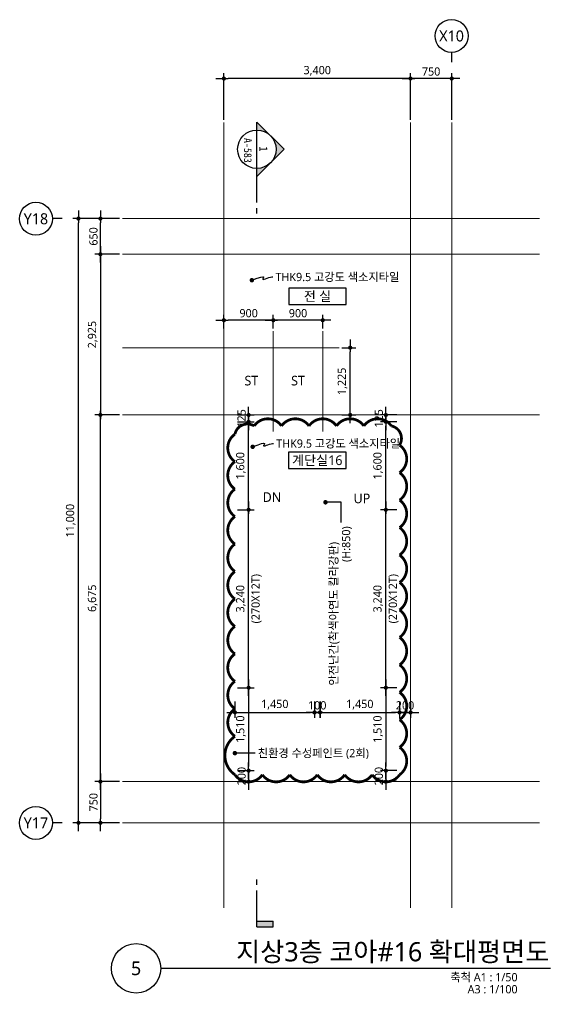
# Model space of a CAD drawing. Header units: millimetres. Extents: x 1467181 to 1720354, y 836037 to 895281.
# Drawn here: x 1651298 to 1660973, y 837511 to 855244 of the extents above; entities that cross this region are included whole.
import ezdxf
from ezdxf.enums import TextEntityAlignment as Align

# ---------------------------------------------------------------- set-up
doc = ezdxf.new("R2010")
doc.units = ezdxf.units.MM
doc.header["$MEASUREMENT"] = 0
doc.linetypes.add('CEN', pattern=[62, 60, -1, 0, -1])
doc.layers.get('0').update_dxf_attribs({"linetype": 'CONTINUOUS'})
for name, color, linetype, lineweight in [('A-AXIS-BUBL', 7, 'CONTINUOUS', 25), ('A-CNTL', 1, 'CEN', 15), ('A-DIMS', 7, 'CONTINUOUS', 25), ('A-MKXS-LEAD', 7, 'CONTINUOUS', 25), ('A-MKXS-MAK1', 3, 'CONTINUOUS', 25), ('A-MKXS-TEXT1', 3, 'CONTINUOUS', 25), ('A-MKXS-TEXT2', 7, 'CONTINUOUS', 25), ('A-MKXX-NAME', 3, 'CONTINUOUS', 25), ('A-MKXX-SYMB', 7, 'CONTINUOUS', 25), ('A-XXXX-SYMB', 7, 'CONTINUOUS', 25), ('A-XXXX-TXT1', 3, 'CONTINUOUS', 25), ('A-XXXX-TXT2', 3, 'CONTINUOUS', 25), ('REV-202205', 20, 'CONTINUOUS', 25)]:
    doc.layers.add(name, color=color, linetype=linetype, lineweight=lineweight)
doc.styles.add('HY울릉도L', font='')
doc.styles.add('돋움체', font='')
doc.styles.add('맑은고딕', font='malgun.ttf')
doc.styles.get('HY울릉도L').set_extended_font_data('HYwulM')
doc.styles.get('돋움체').set_extended_font_data('DotumChe')
doc.dimstyles.new('CDIM', dxfattribs={"dimtxt": 3, "dimasz": 1.5, "dimexe": 2, "dimexo": 1, "dimgap": 1, "dimtad": 1, "dimdec": 0, "dimrnd": 0.5, "dimzin": 0, "dimdsep": 32, "dimlunit": 6, "dimtxsty": 'HY울릉도L', "dimblk1": '_CIDOT', "dimblk2": '_CIDOT', "dimsah": 1, "dimcen": 5.5, "dimclrd": 2, "dimclre": 2, "dimclrt": 7, "dimadec": 0, "dimazin": 0, "dimtfac": 1, "dimtdec": 0, "dimtix": 1, "dimtmove": 2, "dimatfit": 1, "dimldrblk": '_CIDOT', "dimfxl": 1, "dimtolj": 1, "dimtzin": 0, "dimlwd": -1, "dimarcsym": 0})

# ---------------------------------------------------------------- blocks, each defined once
blk = doc.blocks.new('_CIDOT')
at = {"color": 0, "linetype": 'ByBlock'}
blk.add_line((2, 0), (-1, 0), dxfattribs=at)
at = {"color": 0, "linetype": 'ByBlock', "const_width": 0.5}
blk.add_lwpolyline([(-0.25, 0, 1), (0.25, 0, 1)], format="xyb", close=True, dxfattribs=at)
blk = doc.blocks.new('*D11')
at = {"layer": 'A-DIMS', "lineweight": -2, "transparency": 16777216}
for p, q in [((0, 1150), (0, 2000)), ((3400, 1150), (3400, 2000))]:
    blk.add_line(p, q, dxfattribs=at)
at = {"layer": 'A-DIMS', "transparency": 16777216}
blk.add_line((3325, 1900), (75, 1900), dxfattribs=at)
at = {"layer": 'A-DIMS', "transparency": 16777216, "xscale": 75, "yscale": 75, "zscale": 75, "rotation": 180}
blk.add_blockref('_CIDOT', (0, 1900), dxfattribs=at)
at = {"layer": 'A-DIMS', "transparency": 16777216, "xscale": 75, "yscale": 75, "zscale": 75}
blk.add_blockref('_CIDOT', (3400, 1900), dxfattribs=at)
at = {"layer": 'A-DIMS', "color": 3, "transparency": 16777216, "insert": (1700, 2040), "char_height": 150, "attachment_point": 5, "style": '맑은고딕'}
blk.add_mtext('\\A1;3,400', dxfattribs=at)
blk = doc.blocks.new('*D12')
at = {"layer": 'A-DIMS', "lineweight": -2, "transparency": 16777216}
for p, q in [((3400, 1150), (3400, 2000)), ((4150, 1150), (4150, 2000))]:
    blk.add_line(p, q, dxfattribs=at)
at = {"layer": 'A-DIMS', "transparency": 16777216}
blk.add_line((4075, 1900), (3475, 1900), dxfattribs=at)
at = {"layer": 'A-DIMS', "transparency": 16777216, "xscale": 75, "yscale": 75, "zscale": 75, "rotation": 180}
blk.add_blockref('_CIDOT', (3400, 1900), dxfattribs=at)
at = {"layer": 'A-DIMS', "transparency": 16777216, "xscale": 75, "yscale": 75, "zscale": 75}
blk.add_blockref('_CIDOT', (4150, 1900), dxfattribs=at)
at = {"layer": 'A-DIMS', "color": 3, "transparency": 16777216, "insert": (3775, 2027), "char_height": 150, "attachment_point": 5, "style": '맑은고딕'}
blk.add_mtext('\\A1;750', dxfattribs=at)
blk = doc.blocks.new('*D13')
at = {"layer": 'A-DIMS', "lineweight": -2, "transparency": 16777216}
for p, q in [((-1900, -650), (-2750, -650)), ((-1900, -11650), (-2750, -11650))]:
    blk.add_line(p, q, dxfattribs=at)
at = {"layer": 'A-DIMS', "transparency": 16777216}
blk.add_line((-2650, -11575), (-2650, -725), dxfattribs=at)
at = {"layer": 'A-DIMS', "transparency": 16777216, "xscale": 75, "yscale": 75, "zscale": 75}
for p, rotation in [((-2650, -650), 90), ((-2650, -11650), 270)]:
    blk.add_blockref('_CIDOT', p, dxfattribs=dict(at, rotation=rotation))
at = {"layer": 'A-DIMS', "color": 3, "transparency": 16777216, "insert": (-2790, -6150), "char_height": 150, "attachment_point": 5, "rotation": 90, "style": '맑은고딕'}
blk.add_mtext('\\A1;11,000', dxfattribs=at)
blk = doc.blocks.new('*D14')
at = {"layer": 'A-DIMS', "lineweight": -2, "transparency": 16777216}
for p, q in [((-1900, -650), (-2350, -650)), ((-1900, -1300), (-2350, -1300))]:
    blk.add_line(p, q, dxfattribs=at)
at = {"layer": 'A-DIMS', "transparency": 16777216}
blk.add_line((-2250, -1225), (-2250, -725), dxfattribs=at)
at = {"layer": 'A-DIMS', "transparency": 16777216, "xscale": 75, "yscale": 75, "zscale": 75}
for p, rotation in [((-2250, -650), 90), ((-2250, -1300), 270)]:
    blk.add_blockref('_CIDOT', p, dxfattribs=dict(at, rotation=rotation))
at = {"layer": 'A-DIMS', "color": 3, "transparency": 16777216, "insert": (-2377, -975), "char_height": 150, "attachment_point": 5, "rotation": 90, "style": '맑은고딕'}
blk.add_mtext('\\A1;650', dxfattribs=at)
blk = doc.blocks.new('*D15')
at = {"layer": 'A-DIMS', "lineweight": -2, "transparency": 16777216}
for p, q in [((-1900, -1300), (-2350, -1300)), ((-1900, -4225), (-2350, -4225))]:
    blk.add_line(p, q, dxfattribs=at)
at = {"layer": 'A-DIMS', "transparency": 16777216}
blk.add_line((-2250, -1375), (-2250, -4150), dxfattribs=at)
at = {"layer": 'A-DIMS', "transparency": 16777216, "xscale": 75, "yscale": 75, "zscale": 75}
for p, rotation in [((-2250, -1300), 90), ((-2250, -4225), 270)]:
    blk.add_blockref('_CIDOT', p, dxfattribs=dict(at, rotation=rotation))
at = {"layer": 'A-DIMS', "color": 3, "transparency": 16777216, "insert": (-2390, -2762), "char_height": 150, "attachment_point": 5, "rotation": 90, "style": '맑은고딕'}
blk.add_mtext('\\A1;2,925', dxfattribs=at)
blk = doc.blocks.new('*D16')
at = {"layer": 'A-DIMS', "lineweight": -2, "transparency": 16777216}
for p, q in [((-1900, -4225), (-2350, -4225)), ((-1900, -10900), (-2350, -10900))]:
    blk.add_line(p, q, dxfattribs=at)
at = {"layer": 'A-DIMS', "transparency": 16777216}
blk.add_line((-2250, -10825), (-2250, -4300), dxfattribs=at)
at = {"layer": 'A-DIMS', "transparency": 16777216, "xscale": 75, "yscale": 75, "zscale": 75}
for p, rotation in [((-2250, -4225), 90), ((-2250, -10900), 270)]:
    blk.add_blockref('_CIDOT', p, dxfattribs=dict(at, rotation=rotation))
at = {"layer": 'A-DIMS', "color": 3, "transparency": 16777216, "insert": (-2390, -7562), "char_height": 150, "attachment_point": 5, "rotation": 90, "style": '맑은고딕'}
blk.add_mtext('\\A1;6,675', dxfattribs=at)
blk = doc.blocks.new('*D17')
at = {"layer": 'A-DIMS', "lineweight": -2, "transparency": 16777216}
for p, q in [((-1900, -10900), (-2350, -10900)), ((-1900, -11650), (-2350, -11650))]:
    blk.add_line(p, q, dxfattribs=at)
at = {"layer": 'A-DIMS', "transparency": 16777216}
blk.add_line((-2250, -10975), (-2250, -11575), dxfattribs=at)
at = {"layer": 'A-DIMS', "transparency": 16777216, "xscale": 75, "yscale": 75, "zscale": 75}
for p, rotation in [((-2250, -10900), 90), ((-2250, -11650), 270)]:
    blk.add_blockref('_CIDOT', p, dxfattribs=dict(at, rotation=rotation))
at = {"layer": 'A-DIMS', "color": 3, "transparency": 16777216, "insert": (-2377, -11275), "char_height": 150, "attachment_point": 5, "rotation": 90, "style": '맑은고딕'}
blk.add_mtext('\\A1;750', dxfattribs=at)
blk = doc.blocks.new('*D18')
at = {"layer": 'A-DIMS', "lineweight": -2, "transparency": 16777216}
for p, q in [((900, -2650), (900, -2400)), ((1800, -2650), (1800, -2400))]:
    blk.add_line(p, q, dxfattribs=at)
at = {"layer": 'A-DIMS', "transparency": 16777216}
blk.add_line((1725, -2500), (975, -2500), dxfattribs=at)
at = {"layer": 'A-DIMS', "transparency": 16777216, "xscale": 75, "yscale": 75, "zscale": 75, "rotation": 180}
blk.add_blockref('_CIDOT', (900, -2500), dxfattribs=at)
at = {"layer": 'A-DIMS', "transparency": 16777216, "xscale": 75, "yscale": 75, "zscale": 75}
blk.add_blockref('_CIDOT', (1800, -2500), dxfattribs=at)
at = {"layer": 'A-DIMS', "color": 3, "transparency": 16777216, "insert": (1350, -2373), "char_height": 150, "attachment_point": 5, "style": '맑은고딕'}
blk.add_mtext('\\A1;900', dxfattribs=at)
blk = doc.blocks.new('*D19')
at = {"layer": 'A-DIMS', "lineweight": -2, "transparency": 16777216}
for p, q in [((0, -2650), (0, -2400)), ((900, -2650), (900, -2400))]:
    blk.add_line(p, q, dxfattribs=at)
at = {"layer": 'A-DIMS', "transparency": 16777216}
blk.add_line((825, -2500), (75, -2500), dxfattribs=at)
at = {"layer": 'A-DIMS', "transparency": 16777216, "xscale": 75, "yscale": 75, "zscale": 75, "rotation": 180}
blk.add_blockref('_CIDOT', (0, -2500), dxfattribs=at)
at = {"layer": 'A-DIMS', "transparency": 16777216, "xscale": 75, "yscale": 75, "zscale": 75}
blk.add_blockref('_CIDOT', (900, -2500), dxfattribs=at)
at = {"layer": 'A-DIMS', "color": 3, "transparency": 16777216, "insert": (450, -2373), "char_height": 150, "attachment_point": 5, "style": '맑은고딕'}
blk.add_mtext('\\A1;900', dxfattribs=at)
blk = doc.blocks.new('*D20')
at = {"layer": 'A-DIMS', "lineweight": -2, "transparency": 16777216}
for p, q in [((2150, -3000), (2400, -3000)), ((2150, -4225), (2400, -4225))]:
    blk.add_line(p, q, dxfattribs=at)
at = {"layer": 'A-DIMS', "transparency": 16777216}
blk.add_line((2300, -4150), (2300, -3075), dxfattribs=at)
at = {"layer": 'A-DIMS', "transparency": 16777216, "xscale": 75, "yscale": 75, "zscale": 75}
for p, rotation in [((2300, -3000), 90), ((2300, -4225), 270)]:
    blk.add_blockref('_CIDOT', p, dxfattribs=dict(at, rotation=rotation))
at = {"layer": 'A-DIMS', "color": 3, "transparency": 16777216, "insert": (2160, -3613), "char_height": 150, "attachment_point": 5, "rotation": 90, "style": '맑은고딕'}
blk.add_mtext('\\A1;1,225', dxfattribs=at)
blk = doc.blocks.new('CORE 11- 단면')
at = {"layer": 'A-MKXS-MAK1'}
h = blk.add_hatch(color=256, dxfattribs=at)
h.paths.add_polyline_path([(23432, 13653), (23185, 13406, 0.414214), (23185, 13901)])
h.paths.add_polyline_path([(23185, 13406), (22937, 13158), (22937, 13303, 0.198912)])
h.paths.add_polyline_path([(23185, 13901, 0.198912), (22937, 14003), (22937, 14148)])
blk.add_hatch(color=256, dxfattribs=at).paths.add_polyline_path([(23237, -402), (23237, -502), (22937, -502), (22937, -402)])
for p, q in [((22937, 14148), (23432, 13653)), ((22937, 12681), (22937, 14148)), ((22937, 13158), (23432, 13653)), ((22937, 12481), (22937, 12581)), ((22937, 261), (22937, 361)), ((22937, -502), (22937, 161)), ((22937, -402), (23237, -402)), ((22937, -502), (23237, -502)), ((23237, -502), (23237, -402))]:
    blk.add_line(p, q, dxfattribs=at)
blk.add_circle((22937, 13653), 350, dxfattribs=at)
at = {"layer": 'A-MKXS-TEXT2', "style": '돋움체'}
for s, height, p in [('A-583', 140, (22772, 13632)), ('1', 150, (23058, 13659))]:
    blk.add_text(s, height=height, rotation=270, dxfattribs=at).set_placement(p, align=Align.MIDDLE)
blk = doc.blocks.new('*D432')
at = {"layer": 'A-DIMS', "transparency": 16777216}
for p, q in [((1655473, 848119), (1655473, 848194)), ((1655473, 847919), (1655473, 848044)), ((1655473, 847844), (1655473, 847769))]:
    blk.add_line(p, q, dxfattribs=at)
at = {"layer": 'A-DIMS', "lineweight": -2, "transparency": 16777216}
for p, q in [((1655273, 848044), (1655573, 848044)), ((1655273, 847919), (1655573, 847919))]:
    blk.add_line(p, q, dxfattribs=at)
at = {"layer": 'A-DIMS', "transparency": 16777216, "xscale": 75, "yscale": 75, "zscale": 75}
for p, rotation in [((1655473, 848044), 270), ((1655473, 847919), 90)]:
    blk.add_blockref('_CIDOT', p, dxfattribs=dict(at, rotation=rotation))
at = {"layer": 'A-DIMS', "color": 3, "transparency": 16777216, "insert": (1655345, 847982), "char_height": 150, "attachment_point": 5, "rotation": 90, "style": '맑은고딕'}
blk.add_mtext('\\A1;125', dxfattribs=at)
blk = doc.blocks.new('*D440')
at = {"layer": 'A-DIMS', "transparency": 16777216}
for p, q in [((1657973, 848119), (1657973, 848194)), ((1657973, 847919), (1657973, 848044)), ((1657973, 847844), (1657973, 847769))]:
    blk.add_line(p, q, dxfattribs=at)
at = {"layer": 'A-DIMS', "lineweight": -2, "transparency": 16777216}
for p, q in [((1658173, 848044), (1657873, 848044)), ((1658173, 847919), (1657873, 847919))]:
    blk.add_line(p, q, dxfattribs=at)
at = {"layer": 'A-DIMS', "transparency": 16777216, "xscale": 75, "yscale": 75, "zscale": 75}
for p, rotation in [((1657973, 848044), 270), ((1657973, 847919), 90)]:
    blk.add_blockref('_CIDOT', p, dxfattribs=dict(at, rotation=rotation))
at = {"layer": 'A-DIMS', "color": 3, "transparency": 16777216, "insert": (1657845, 847982), "char_height": 150, "attachment_point": 5, "rotation": 90, "style": '맑은고딕'}
blk.add_mtext('\\A1;125', dxfattribs=at)
blk = doc.blocks.new('*D441')
at = {"layer": 'A-DIMS', "lineweight": -2, "transparency": 16777216}
for p, q in [((1655273, 846319), (1655573, 846319)), ((1655273, 843079), (1655573, 843079))]:
    blk.add_line(p, q, dxfattribs=at)
at = {"layer": 'A-DIMS', "transparency": 16777216}
blk.add_line((1655473, 843154), (1655473, 846244), dxfattribs=at)
at = {"layer": 'A-DIMS', "transparency": 16777216, "xscale": 75, "yscale": 75, "zscale": 75}
for p, rotation in [((1655473, 846319), 90), ((1655473, 843079), 270)]:
    blk.add_blockref('_CIDOT', p, dxfattribs=dict(at, rotation=rotation))
at = {"layer": 'A-DIMS', "color": 3, "transparency": 16777216, "char_height": 150, "attachment_point": 5, "rotation": 90, "style": '맑은고딕'}
for s, insert in [('\\A1;(270X12T)', (1655617, 844699)), ('\\A1;3,240', (1655333, 844699))]:
    blk.add_mtext(s, dxfattribs=dict(at, insert=insert))
blk = doc.blocks.new('*D442')
at = {"layer": 'A-DIMS', "lineweight": -2, "transparency": 16777216}
for p, q in [((1655273, 843079), (1655573, 843079)), ((1655273, 841569), (1655573, 841569))]:
    blk.add_line(p, q, dxfattribs=at)
at = {"layer": 'A-DIMS', "transparency": 16777216}
blk.add_line((1655473, 843004), (1655473, 841644), dxfattribs=at)
at = {"layer": 'A-DIMS', "transparency": 16777216, "xscale": 75, "yscale": 75, "zscale": 75}
for p, rotation in [((1655473, 843079), 90), ((1655473, 841569), 270)]:
    blk.add_blockref('_CIDOT', p, dxfattribs=dict(at, rotation=rotation))
at = {"layer": 'A-DIMS', "color": 3, "transparency": 16777216, "insert": (1655333, 842324), "char_height": 150, "attachment_point": 5, "rotation": 90, "style": '맑은고딕'}
blk.add_mtext('\\A1;1,510', dxfattribs=at)
blk = doc.blocks.new('*D443')
at = {"layer": 'A-DIMS', "lineweight": -2, "transparency": 16777216}
for p, q in [((1655273, 847919), (1655573, 847919)), ((1655273, 846319), (1655573, 846319))]:
    blk.add_line(p, q, dxfattribs=at)
at = {"layer": 'A-DIMS', "transparency": 16777216}
blk.add_line((1655473, 846394), (1655473, 847844), dxfattribs=at)
at = {"layer": 'A-DIMS', "transparency": 16777216, "xscale": 75, "yscale": 75, "zscale": 75}
for p, rotation in [((1655473, 847919), 90), ((1655473, 846319), 270)]:
    blk.add_blockref('_CIDOT', p, dxfattribs=dict(at, rotation=rotation))
at = {"layer": 'A-DIMS', "color": 3, "transparency": 16777216, "insert": (1655333, 847119), "char_height": 150, "attachment_point": 5, "rotation": 90, "style": '맑은고딕'}
blk.add_mtext('\\A1;1,600', dxfattribs=at)
blk = doc.blocks.new('*D444')
at = {"layer": 'A-DIMS', "lineweight": -2, "transparency": 16777216}
for p, q in [((1655224, 842829), (1655224, 842529)), ((1656674, 842829), (1656674, 842529))]:
    blk.add_line(p, q, dxfattribs=at)
at = {"layer": 'A-DIMS', "transparency": 16777216}
blk.add_line((1655299, 842629), (1656599, 842629), dxfattribs=at)
at = {"layer": 'A-DIMS', "transparency": 16777216, "xscale": 75, "yscale": 75, "zscale": 75, "rotation": 180}
blk.add_blockref('_CIDOT', (1655224, 842629), dxfattribs=at)
at = {"layer": 'A-DIMS', "transparency": 16777216, "xscale": 75, "yscale": 75, "zscale": 75}
blk.add_blockref('_CIDOT', (1656674, 842629), dxfattribs=at)
at = {"layer": 'A-DIMS', "color": 3, "transparency": 16777216, "insert": (1655949, 842770), "char_height": 150, "attachment_point": 5, "style": '맑은고딕'}
blk.add_mtext('\\A1;1,450', dxfattribs=at)
blk = doc.blocks.new('*D445')
at = {"layer": 'A-DIMS', "lineweight": -2, "transparency": 16777216}
for p, q in [((1656774, 842829), (1656774, 842529)), ((1658223, 842829), (1658223, 842529))]:
    blk.add_line(p, q, dxfattribs=at)
at = {"layer": 'A-DIMS', "transparency": 16777216}
blk.add_line((1656849, 842629), (1658148, 842629), dxfattribs=at)
at = {"layer": 'A-DIMS', "transparency": 16777216, "xscale": 75, "yscale": 75, "zscale": 75, "rotation": 180}
blk.add_blockref('_CIDOT', (1656774, 842629), dxfattribs=at)
at = {"layer": 'A-DIMS', "transparency": 16777216, "xscale": 75, "yscale": 75, "zscale": 75}
blk.add_blockref('_CIDOT', (1658223, 842629), dxfattribs=at)
at = {"layer": 'A-DIMS', "color": 3, "transparency": 16777216, "insert": (1657498, 842770), "char_height": 150, "attachment_point": 5, "style": '맑은고딕'}
blk.add_mtext('\\A1;1,450', dxfattribs=at)
blk = doc.blocks.new('*D446')
at = {"layer": 'A-DIMS', "lineweight": -2, "transparency": 16777216}
for p, q in [((1656674, 842829), (1656674, 842529)), ((1656773, 842829), (1656773, 842529))]:
    blk.add_line(p, q, dxfattribs=at)
at = {"layer": 'A-DIMS', "transparency": 16777216}
for p, q in [((1656599, 842629), (1656524, 842629)), ((1656674, 842629), (1656773, 842629)), ((1656848, 842629), (1656923, 842629))]:
    blk.add_line(p, q, dxfattribs=at)
at = {"layer": 'A-DIMS', "transparency": 16777216, "xscale": 75, "yscale": 75, "zscale": 75}
blk.add_blockref('_CIDOT', (1656674, 842629), dxfattribs=at)
at = {"layer": 'A-DIMS', "transparency": 16777216, "xscale": 75, "yscale": 75, "zscale": 75, "rotation": 180}
blk.add_blockref('_CIDOT', (1656773, 842629), dxfattribs=at)
at = {"layer": 'A-DIMS', "color": 3, "transparency": 16777216, "insert": (1656723, 842757), "char_height": 150, "attachment_point": 5, "style": '맑은고딕'}
blk.add_mtext('\\A1;100', dxfattribs=at)
blk = doc.blocks.new('*D447')
at = {"layer": 'A-DIMS', "lineweight": -2, "transparency": 16777216}
for p, q in [((1658223, 842829), (1658223, 842529)), ((1658423, 842829), (1658423, 842529))]:
    blk.add_line(p, q, dxfattribs=at)
at = {"layer": 'A-DIMS', "transparency": 16777216}
for p, q in [((1658148, 842629), (1658073, 842629)), ((1658223, 842629), (1658423, 842629)), ((1658498, 842629), (1658573, 842629))]:
    blk.add_line(p, q, dxfattribs=at)
at = {"layer": 'A-DIMS', "transparency": 16777216, "xscale": 75, "yscale": 75, "zscale": 75}
blk.add_blockref('_CIDOT', (1658223, 842629), dxfattribs=at)
at = {"layer": 'A-DIMS', "transparency": 16777216, "xscale": 75, "yscale": 75, "zscale": 75, "rotation": 180}
blk.add_blockref('_CIDOT', (1658423, 842629), dxfattribs=at)
at = {"layer": 'A-DIMS', "color": 3, "transparency": 16777216, "insert": (1658323, 842757), "char_height": 150, "attachment_point": 5, "style": '맑은고딕'}
blk.add_mtext('\\A1;200', dxfattribs=at)
blk = doc.blocks.new('*D448')
at = {"layer": 'A-DIMS', "lineweight": -2, "transparency": 16777216}
for p, q in [((1658173, 846319), (1657873, 846319)), ((1658173, 843079), (1657873, 843079))]:
    blk.add_line(p, q, dxfattribs=at)
at = {"layer": 'A-DIMS', "transparency": 16777216}
blk.add_line((1657973, 843154), (1657973, 846244), dxfattribs=at)
at = {"layer": 'A-DIMS', "transparency": 16777216, "xscale": 75, "yscale": 75, "zscale": 75}
for p, rotation in [((1657973, 846319), 90), ((1657973, 843079), 270)]:
    blk.add_blockref('_CIDOT', p, dxfattribs=dict(at, rotation=rotation))
at = {"layer": 'A-DIMS', "color": 3, "transparency": 16777216, "char_height": 150, "attachment_point": 5, "rotation": 90, "style": '맑은고딕'}
for s, insert in [('\\A1;(270X12T)', (1658117, 844699)), ('\\A1;3,240', (1657833, 844699))]:
    blk.add_mtext(s, dxfattribs=dict(at, insert=insert))
blk = doc.blocks.new('*D449')
at = {"layer": 'A-DIMS', "lineweight": -2, "transparency": 16777216}
for p, q in [((1658173, 843079), (1657873, 843079)), ((1658173, 841569), (1657873, 841569))]:
    blk.add_line(p, q, dxfattribs=at)
at = {"layer": 'A-DIMS', "transparency": 16777216}
blk.add_line((1657973, 843004), (1657973, 841644), dxfattribs=at)
at = {"layer": 'A-DIMS', "transparency": 16777216, "xscale": 75, "yscale": 75, "zscale": 75}
for p, rotation in [((1657973, 843079), 90), ((1657973, 841569), 270)]:
    blk.add_blockref('_CIDOT', p, dxfattribs=dict(at, rotation=rotation))
at = {"layer": 'A-DIMS', "color": 3, "transparency": 16777216, "insert": (1657833, 842324), "char_height": 150, "attachment_point": 5, "rotation": 90, "style": '맑은고딕'}
blk.add_mtext('\\A1;1,510', dxfattribs=at)
blk = doc.blocks.new('*D450')
at = {"layer": 'A-DIMS', "lineweight": -2, "transparency": 16777216}
for p, q in [((1658173, 847919), (1657873, 847919)), ((1658173, 846319), (1657873, 846319))]:
    blk.add_line(p, q, dxfattribs=at)
at = {"layer": 'A-DIMS', "transparency": 16777216}
blk.add_line((1657973, 846394), (1657973, 847844), dxfattribs=at)
at = {"layer": 'A-DIMS', "transparency": 16777216, "xscale": 75, "yscale": 75, "zscale": 75}
for p, rotation in [((1657973, 847919), 90), ((1657973, 846319), 270)]:
    blk.add_blockref('_CIDOT', p, dxfattribs=dict(at, rotation=rotation))
at = {"layer": 'A-DIMS', "color": 3, "transparency": 16777216, "insert": (1657833, 847119), "char_height": 150, "attachment_point": 5, "rotation": 90, "style": '맑은고딕'}
blk.add_mtext('\\A1;1,600', dxfattribs=at)
blk = doc.blocks.new('*D463')
at = {"layer": 'A-DIMS', "transparency": 16777216}
for p, q in [((1655473, 841644), (1655473, 841719)), ((1655473, 841569), (1655473, 841369)), ((1655473, 841294), (1655473, 841219))]:
    blk.add_line(p, q, dxfattribs=at)
at = {"layer": 'A-DIMS', "lineweight": -2, "transparency": 16777216}
for p, q in [((1655273, 841569), (1655573, 841569)), ((1655273, 841369), (1655573, 841369))]:
    blk.add_line(p, q, dxfattribs=at)
at = {"layer": 'A-DIMS', "transparency": 16777216, "xscale": 75, "yscale": 75, "zscale": 75}
for p, rotation in [((1655473, 841569), 270), ((1655473, 841369), 90)]:
    blk.add_blockref('_CIDOT', p, dxfattribs=dict(at, rotation=rotation))
at = {"layer": 'A-DIMS', "color": 3, "transparency": 16777216, "insert": (1655346, 841469), "char_height": 150, "attachment_point": 5, "rotation": 90, "style": '맑은고딕'}
blk.add_mtext('\\A1;200', dxfattribs=at)
blk = doc.blocks.new('*D464')
at = {"layer": 'A-DIMS', "transparency": 16777216}
for p, q in [((1657973, 841644), (1657973, 841719)), ((1657973, 841569), (1657973, 841369)), ((1657973, 841294), (1657973, 841219))]:
    blk.add_line(p, q, dxfattribs=at)
at = {"layer": 'A-DIMS', "lineweight": -2, "transparency": 16777216}
for p, q in [((1658173, 841569), (1657873, 841569)), ((1658173, 841369), (1657873, 841369))]:
    blk.add_line(p, q, dxfattribs=at)
at = {"layer": 'A-DIMS', "transparency": 16777216, "xscale": 75, "yscale": 75, "zscale": 75}
for p, rotation in [((1657973, 841569), 270), ((1657973, 841369), 90)]:
    blk.add_blockref('_CIDOT', p, dxfattribs=dict(at, rotation=rotation))
at = {"layer": 'A-DIMS', "color": 3, "transparency": 16777216, "insert": (1657846, 841469), "char_height": 150, "attachment_point": 5, "rotation": 90, "style": '맑은고딕'}
blk.add_mtext('\\A1;200', dxfattribs=at)
blk = doc.blocks.new('CORE11_GRID')
at = {"layer": 'A-AXIS-BUBL', "ltscale": 0.2}
for p, q in [((4150, 2200), (4150, 2375)), ((-2950, -650), (-3125, -650)), ((-2950, -11650), (-3125, -11650))]:
    blk.add_line(p, q, dxfattribs=at)
for centre in [(4147.1, 2675), (-3425, -652.9), (-3425, -11652.9)]:
    blk.add_circle(centre, 300, dxfattribs=at)
at = {"layer": 'A-CNTL'}
for p, q in [((0, -13200), (0, 1100)), ((3400, -13200), (3400, 1100)), ((4150, -13200), (4150, 1100)), ((-1850, -650), (5750, -650)), ((-1850, -1300), (5750, -1300)), ((900, -4525), (900, -2700)), ((1800, -4525), (1800, -2700)), ((-1850, -3000), (2100, -3000)), ((-1850, -4225), (5750, -4225)), ((-1850, -10900), (5750, -10900)), ((-1850, -11650), (5750, -11650))]:
    blk.add_line(p, q, dxfattribs=at)
at = {"layer": 'A-XXXX-TXT2', "ltscale": 0.2, "style": '맑은고딕'}
for s, p in [('X10', (4147.1, 2675)), ('Y18', (-3425, -652.9)), ('Y17', (-3425, -11652.9))]:
    blk.add_text(s, height=200, dxfattribs=at).set_placement(p, align=Align.MIDDLE)
at = {"layer": 'A-DIMS'}
for base, p1, p2, angle, picture, middle in [((0, 1900), (3400, 1100), (0, 1100), 180, '*D11', (1700, 2040.1)), ((3400, 1900), (4150, 1100), (3400, 1100), 180, '*D12', (3775, 2027.5)), ((-2650, -650), (-1850, -11650), (-1850, -650), 270, '*D13', (-2790.5, -6150)), ((-2250, -650), (-1850, -1300), (-1850, -650), 270, '*D14', (-2377.5, -975)), ((-2250, -4225), (-1850, -1300), (-1850, -4225), 90, '*D15', (-2390.1, -2762.5)), ((0, -2500), (900, -2700), (0, -2700), 0, '*D19', (450, -2372.5)), ((900, -2500), (1800, -2700), (900, -2700), 0, '*D18', (1350, -2372.5)), ((2300, -3000), (2100, -4225), (2100, -3000), 270, '*D20', (2159.5, -3612.5)), ((-2250, -4225), (-1850, -10900), (-1850, -4225), 270, '*D16', (-2390.1, -7562.5)), ((-2250, -11650), (-1850, -10900), (-1850, -11650), 90, '*D17', (-2377.5, -11275))]:
    dim = blk.add_linear_dim(base=base, p1=p1, p2=p2, angle=angle, dimstyle='CDIM', override={"dimscale": 50, "dimtxsty": '맑은고딕', "dimclrd": 256, "dimclre": 256, "dimclrt": 3}, dxfattribs=at)
    dim.commit()
    dim.dimension.update_dxf_attribs({"geometry": picture, "text_midpoint": middle})

msp = doc.modelspace()

# ---------------------------------------------------------------- linework, layer by layer
at = {"layer": 'A-MKXS-LEAD', "const_width": 40}
for points in [[(1655512.1, 850499.5, 1), (1655553.6, 850495.4, 1)], [(1655526.4, 847467.5, 1), (1655567.9, 847463.3, 1)], [(1656875.3, 846433.6, -1), (1656871.2, 846475.1, -1)], [(1655202.3, 841889.7, 1), (1655243.8, 841885.6, 1)]]:
    msp.add_lwpolyline(points, format="xyb", close=True, dxfattribs=at)
at = {"layer": 'A-MKXS-LEAD'}
for points in [[(1655532, 850497.2), (1655629.8, 850534), (1655693.5, 850553.9), (1655729.7, 850560.4), (1655745.1, 850556.9), (1655746.3, 850547), (1655739.8, 850534.2), (1655732.2, 850522), (1655730.3, 850513.9), (1655738.9, 850512.6), (1655757.1, 850517), (1655781.9, 850525.2), (1655810.8, 850535.3), (1655841, 850545.4), (1655869.8, 850553.6), (1655894.5, 850557.9), (1655912.4, 850556.4)], [(1655546.3, 847465.1), (1655644.1, 847501.9), (1655707.8, 847521.8), (1655744, 847528.3), (1655759.4, 847524.8), (1655760.5, 847514.9), (1655754.1, 847502.1), (1655746.5, 847489.9), (1655744.6, 847481.8), (1655753.2, 847480.5), (1655771.4, 847484.9), (1655796.2, 847493.1), (1655825.1, 847503.2), (1655855.3, 847513.3), (1655884.1, 847521.5), (1655908.8, 847525.8), (1655926.7, 847524.4)], [(1657156.4, 846087.3), (1657156.4, 846454.4), (1656873.3, 846454.4)], [(1655590.1, 841887.6), (1655223.1, 841887.6), (1655223.1, 841887.6)]]:
    msp.add_lwpolyline(points, dxfattribs=at)
at = {"layer": 'A-MKXX-SYMB'}
for points in [[(1657253, 850355.7), (1656203, 850355.7), (1656203, 850055.7), (1657253, 850055.7)], [(1657248.2, 847369.4), (1656198.2, 847369.4), (1656198.2, 847069.4), (1657248.2, 847069.4)]]:
    msp.add_lwpolyline(points, close=True, dxfattribs=at)
at = {"layer": 'A-XXXX-SYMB'}
msp.add_line((1660973.2, 837969.4), (1653873.2, 837969.4), dxfattribs=at)
msp.add_circle((1653423.2, 837969.4), 450, dxfattribs=at)
at = {"layer": 'REV-202205', "const_width": 50}
msp.add_lwpolyline([(1655223.2, 841494.4, 0.5205671), (1655723.2, 841494.4, 0.5205671), (1656223.2, 841494.4, 0.5205671), (1656723.2, 841494.4, 0.5205671), (1657223.2, 841494.4, 0.5205671), (1657723.2, 841494.4, 0.5205671), (1658223.2, 841494.4, 0.5205671), (1658223.2, 841994.4, 0.5205671), (1658223.2, 842494.4, 0.5205671), (1658223.2, 842994.4, 0.5205671), (1658223.2, 843494.4, 0.5205671), (1658223.2, 843994.4, 0.5205671), (1658223.2, 844494.4, 0.5205671), (1658223.2, 844994.4, 0.5205671), (1658223.2, 845494.4, 0.5205671), (1658223.2, 845994.4, 0.5205671), (1658223.2, 846494.4, 0.5205671), (1658223.2, 846994.4, 0.5205671), (1658223.2, 847494.4, 0.5205671), (1658073.2, 847844.4, 0.5205671), (1657573.2, 847844.4, 0.5205671), (1657073.2, 847844.4, 0.5205671), (1656573.2, 847844.4, 0.5205671), (1656073.2, 847844.4, 0.5205671), (1655573.2, 847844.4, 0.5205671), (1655223.2, 847694.4, 0.5205671), (1655223.2, 847194.4, 0.5205671), (1655223.2, 846694.4, 0.5205671), (1655223.2, 846194.4, 0.5205671), (1655223.2, 845694.4, 0.5205671), (1655223.2, 845194.4, 0.5205671), (1655223.2, 844694.4, 0.5205671), (1655223.2, 844194.4, 0.5205671), (1655223.2, 843694.4, 0.5205671), (1655223.2, 843194.4, 0.5205671), (1655223.2, 842694.4, 0.5205671), (1655223.2, 842194.4, 0.5205671)], format="xyb", close=True, dxfattribs=at)

# ---------------------------------------------------------------- block references
at = {"layer": 'A-DIMS'}
for name, p in [('CORE11_GRID', (1655023.2, 852269.4)), ('CORE 11- 단면', (1632685.9, 839228.5))]:
    msp.add_blockref(name, p, dxfattribs=at)

# ---------------------------------------------------------------- texts
at = {"layer": 'A-MKXS-TEXT1', "style": '맑은고딕'}
for s, p in [('THK9.5 고강도 색소지타일', (1655962.4, 850556.4)), ('THK9.5 고강도 색소지타일', (1655976.7, 847524.4)), ('친환경 수성페인트 (2회)', (1655640.1, 841887.6))]:
    msp.add_text(s, height=150, dxfattribs=at).set_placement(p, align=Align.MIDDLE_LEFT)
for s, p in [('(H:850)', (1657248.8, 845367.8)), ('안전난간(착색아연도 칼라강판)', (1657021.3, 843117.4))]:
    msp.add_text(s, height=150, rotation=90, dxfattribs=at).set_placement(p, align=Align.MIDDLE_LEFT)
at = {"layer": 'A-MKXX-NAME', "style": '맑은고딕'}
for s, p in [('전 실', (1656728, 850205.7)), ('ST', (1655523.2, 848669.4)), ('ST', (1656373.2, 848669.4)), ('계단실16', (1656723.2, 847219.4))]:
    msp.add_text(s, height=175, dxfattribs=at).set_placement(p, align=Align.MIDDLE_CENTER)
for s, p in [('DN', (1655897.9, 846548.6)), ('UP', (1657537.1, 846525.5))]:
    msp.add_text(s, height=175, rotation=359.99816, dxfattribs=at).set_placement(p, align=Align.MIDDLE_CENTER)
at = {"layer": 'A-XXXX-TXT1', "style": '맑은고딕'}
msp.add_text('지상3층 코아#16 확대평면도', height=350, dxfattribs=at).set_placement((1660951.2, 837992), align=Align.BOTTOM_RIGHT)
msp.add_text('5', height=250, dxfattribs=at).set_placement((1653423.2, 837969.4), align=Align.MIDDLE)
for s, p in [('축척 A1 : 1/50', (1660373.4, 837883.2)), ('A3 : 1/100', (1660373.4, 837664.3))]:
    msp.add_text(s, height=150, dxfattribs=at).set_placement(p, align=Align.TOP_RIGHT)

# ---------------------------------------------------------------- dimensions: what is measured, and where the dimension line sits
at = {"layer": 'A-DIMS'}
for base, p1, p2, text, picture, middle in [((1655473.2, 848044.4), (1655223.2, 847919.4), (1655223.2, 848044.4), '<>\\X', '*D432', (1655473.2, 847981.9)), ((1657973.2, 848044.4), (1658223.2, 847919.4), (1658223.2, 848044.4), '<>\\X', '*D440', (1657973.2, 847981.9)), ((1655473.2, 847919.4), (1655223.2, 846319.4), (1655223.2, 847919.4), '<>\\X', '*D443', (1655473.2, 847119.4)), ((1657973.2, 847919.4), (1658223.3, 846319.4), (1658223.2, 847919.4), '<>\\X', '*D450', (1657973.2, 847119.4)), ((1655473.2, 846319.4), (1655223.2, 843079.4), (1655223.2, 846319.4), '<>\\X(270X12T)', '*D441', (1655473.2, 844699.4)), ((1657973.2, 846319.4), (1658223.2, 843079.4), (1658223.3, 846319.4), '<>\\X(270X12T)', '*D448', (1657973.2, 844699.4))]:
    dim = msp.add_linear_dim(base=base, p1=p1, p2=p2, angle=270, text=text, dimstyle='CDIM', override={"dimscale": 50, "dimtxsty": '맑은고딕', "dimclrd": 256, "dimclre": 256, "dimclrt": 3}, dxfattribs=at)
    dim.commit()
    dim.dimension.update_dxf_attribs({"geometry": picture, "text_midpoint": middle})
for base, p1, p2, angle, picture, middle in [((1655473.2, 841569.4), (1655223.2, 843079.4), (1655223.2, 841569.4), 270, '*D442', (1655332.8, 842324.4)), ((1657973.2, 841569.4), (1658223.2, 843079.4), (1658223.2, 841569.4), 270, '*D449', (1657832.7, 842324.4)), ((1656673.5, 842629.4), (1655223.5, 842879.4), (1656673.5, 842879.4), 180, '*D444', (1655948.5, 842769.8)), ((1656773.2, 842629.4), (1656673.5, 842879.4), (1656773.2, 842879.4), 180, '*D446', (1656723.4, 842757.3)), ((1658223.2, 842629.4), (1656773.5, 842879.4), (1658223.2, 842879.4), 180, '*D445', (1657498.4, 842769.8)), ((1658423.2, 842629.4), (1658223.2, 842879.4), (1658423.2, 842879.4), 180, '*D447', (1658323.2, 842756.9)), ((1655473.2, 841369.4), (1655223.2, 841569.4), (1655223.2, 841369.4), 270, '*D463', (1655345.7, 841469.4)), ((1657973.2, 841369.4), (1658223.2, 841569.4), (1658223.2, 841369.4), 270, '*D464', (1657845.7, 841469.4))]:
    dim = msp.add_linear_dim(base=base, p1=p1, p2=p2, angle=angle, dimstyle='CDIM', override={"dimscale": 50, "dimtxsty": '맑은고딕', "dimclrd": 256, "dimclre": 256, "dimclrt": 3}, dxfattribs=at)
    dim.commit()
    dim.dimension.update_dxf_attribs({"geometry": picture, "text_midpoint": middle})

doc.saveas('drawing.dxf')
